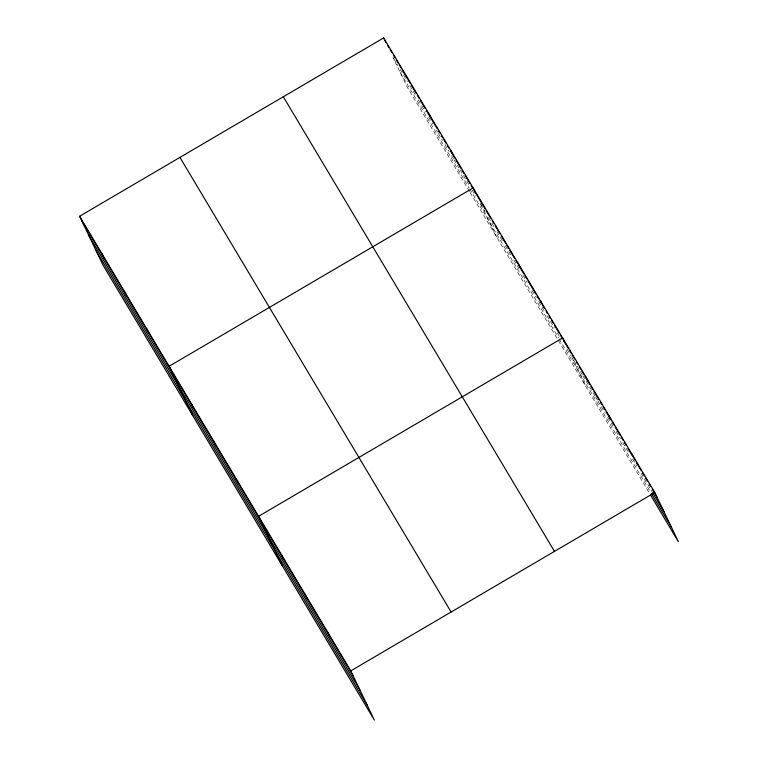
<?xml version="1.0" encoding="UTF-8"?>
<svg xmlns="http://www.w3.org/2000/svg" width="758" height="758" viewBox="0 0 758 758"><rect width="100%" height="100%" fill="white"/><g stroke="black" fill="none" stroke-linecap="round" stroke-linejoin="round"><path stroke-width="0.57" stroke-dasharray="3.79 2.84" d="M393.544 58.3L397.779 65.396M400.196 69.452L407.453 81.618M409.87 85.673L415.308 94.797M418.331 99.867L425.589 112.032M428.611 117.092L432.846 124.189M436.475 130.272L437.679 132.299M438.285 133.313L442.52 140.41M444.937 144.465L449.172 151.562M451.588 155.617L453.398 158.659M454.004 159.673L458.846 167.783M460.049 169.811L469.723 186.032M472.149 190.087L475.768 196.161M480.004 203.258L482.42 207.313M483.632 209.341L484.845 211.368M488.474 217.451L494.519 227.589M496.935 231.645L502.374 240.769M505.397 245.838L510.845 254.963M513.867 260.032L519.306 269.156M522.935 275.23L527.161 282.327M532.002 290.437L536.238 297.534M538.654 301.589L544.699 311.728M547.115 315.783L554.373 327.949M557.395 333.018L559.811 337.073M567.069 349.23L571.305 356.326M573.73 360.391L582.22 374.632M582.826 375.646L594.954 395.989M595.561 397.002L597.38 400.053M597.986 401.067L605.263 413.271M607.689 417.345L613.762 427.512M616.188 431.577L620.432 438.702M622.858 442.767L628.316 451.92M632.56 459.035L636.805 466.161M641.05 473.276L651.965 491.582M400.196 72.427L469.117 187.993M469.723 189.007L558.599 338.021M559.205 339.034L650.734 492.482M469.515 191.537L407.236 87.123L392.938 57.286M470.112 192.551L649.89 493.96M571.902 357.34L586.199 387.177M480.913 204.167L496.717 237.15"/><path stroke-width="1.14" d="M79.609 216.248L350.764 670.877L374.348 720.1L103.192 265.471L79.609 216.248L383.652 37.9L654.808 492.529L678.391 541.752L650.497 494.974M473.134 187.927L169.091 366.275L192.674 415.498M350.764 670.877L654.808 492.529M387.717 45.632L388.92 47.659M390.133 49.687L391.943 52.728M393.762 55.77L394.965 57.797M396.785 60.839L397.988 62.867M399.201 64.894L401.02 67.936M402.223 69.963L407.065 78.074M408.268 80.102L410.087 83.143M411.291 85.171L416.133 93.281M417.336 95.309L419.155 98.35M420.368 100.378L425.2 108.489M426.413 110.516L437.29 128.756M438.503 130.783L439.706 132.811M441.526 135.853L442.738 137.88M443.942 139.908L445.761 142.949M447.571 145.991L448.783 148.018M450.593 151.06L451.806 153.088M453.009 155.115L454.828 158.157M456.032 160.184L460.873 168.295M462.077 170.323L463.896 173.364M465.109 175.392L469.941 183.502M471.154 185.53L472.964 188.562M474.176 190.59L485.054 208.838M486.266 210.866L490.502 217.963M492.312 221.004L493.524 223.032M495.334 226.073L496.547 228.101M497.75 230.129L499.569 233.17M501.379 236.212L505.614 243.309M506.827 245.336L508.637 248.378M509.85 250.405L514.682 258.516M515.895 260.544L517.705 263.585M518.917 265.613L523.75 273.714M524.962 275.741L526.772 278.783M527.985 280.811L535.84 293.99M537.052 296.018L538.872 299.059M540.075 301.087L541.288 303.115M542.491 305.142L544.31 308.184M546.12 311.225L547.333 313.253M549.143 316.294L550.355 318.322M551.568 320.35L553.378 323.391M554.591 325.419L559.423 333.529M560.636 335.557L562.445 338.599M563.658 340.626L568.509 348.746M569.722 350.783L571.541 353.834M572.754 355.872L574.573 358.922M576.393 361.973L577.605 364.001M579.425 367.052L580.637 369.089M581.85 371.126L583.669 374.177M584.882 376.205L587.914 381.293L585.669 376.603M588.521 382.307L589.733 384.344M590.946 386.381L592.765 389.432M593.978 391.46L598.829 399.599M600.649 402.65L601.861 404.687M603.074 406.714L604.893 409.765M606.106 411.802L610.967 419.932L608.712 415.242M612.18 421.969L613.999 425.02M615.212 427.057L620.063 435.187M621.276 437.224L623.095 440.275M624.308 442.312L626.127 445.363M627.946 448.414L632.191 455.53M635.223 460.618L631.765 453.89M636.436 462.645L641.287 470.784M642.5 472.821L644.319 475.863M645.532 477.9L647.351 480.951M649.17 484.002L650.392 486.039M652.212 489.09L657.063 497.22M652.572 492.596L664.103 511.915M651.34 493.496L671.351 527.056M283.312 96.759L554.477 551.388M179.94 157.389L451.105 612.019M81.855 220.938L353.01 675.567M88.894 235.634L360.05 690.263M96.152 250.775L367.308 705.404M564.862 342.654L562.616 337.954L258.573 516.302L282.156 565.525M540.246 300.452L542.046 304.204M517.875 262.941L520.121 267.631M495.505 225.439L497.305 229.191M473.579 188.865L475.38 192.617M450.764 150.425L452.564 154.177M428.393 112.914L430.639 117.604M406.023 75.412L407.823 79.164M383.652 37.9L385.898 42.59M327.712 632.238L329.967 636.928M304.669 593.59L306.914 598.28M281.616 554.951L283.871 559.641M236.202 478.8L238.448 483.49M213.832 441.289L216.077 445.979M191.461 403.787L193.707 408.477M146.72 328.773L148.966 333.463M124.35 291.261L126.595 295.952M101.979 253.75L104.225 258.45"/></g></svg>
